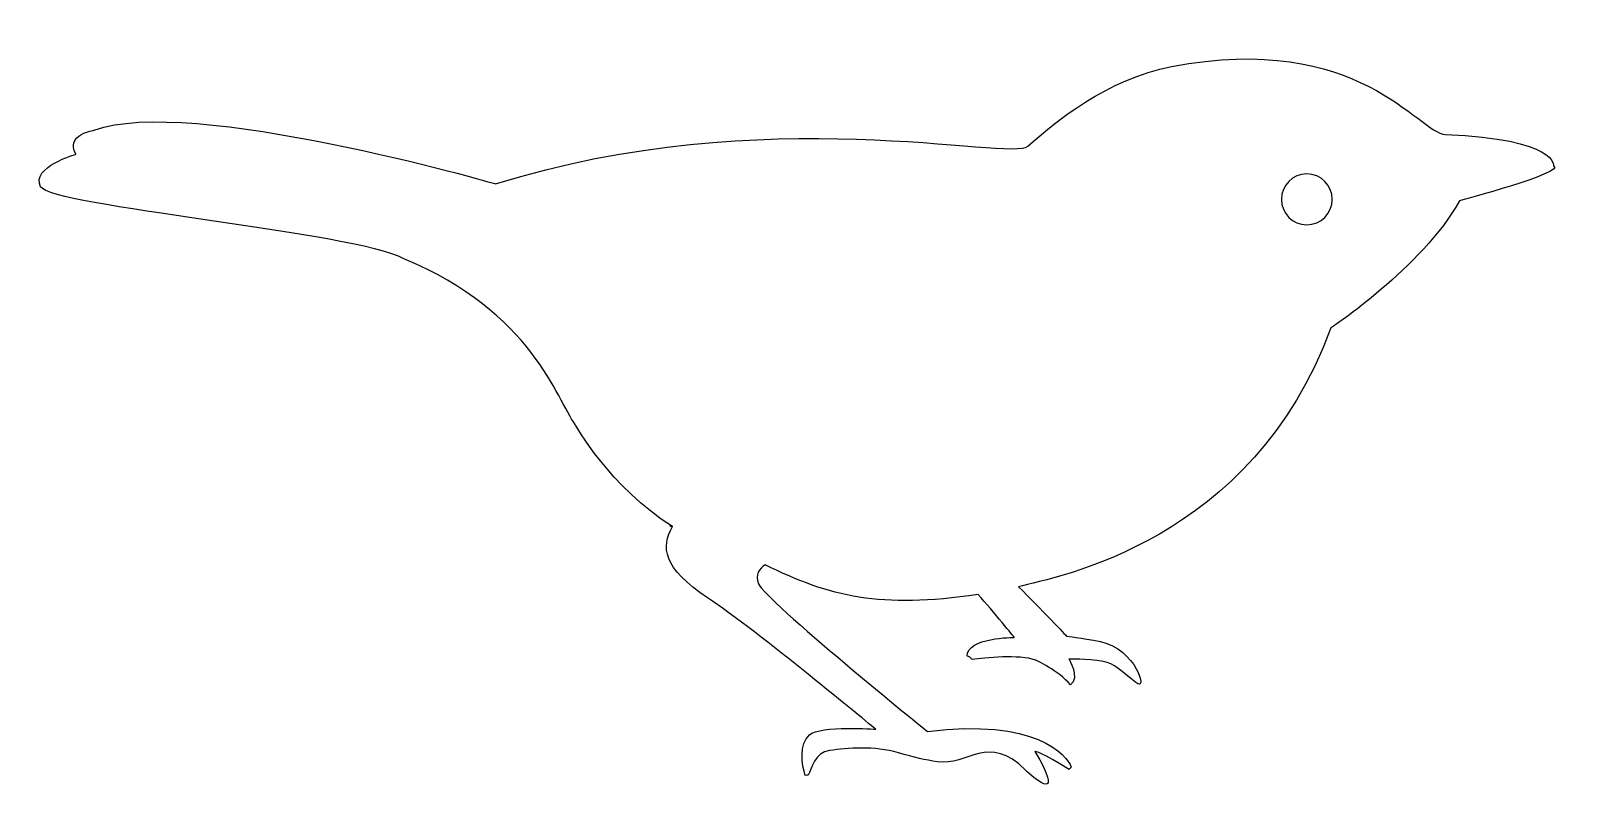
# Model space of a CAD drawing. Header units: centimetres. Extents: x -22.1 to 22.2, y -10.5 to 11.3.
import ezdxf

# ---------------------------------------------------------------- set-up
doc = ezdxf.new("R2010")
doc.units = ezdxf.units.CM
doc.header["$MEASUREMENT"] = 0
doc.layers.add('Layer 1', color=7, linetype='Continuous')

msp = doc.modelspace()

# ---------------------------------------------------------------- linework, layer by layer
at = {"layer": 'Layer 1'}
for points, knots in [([(18.71719, 8.27527), (17.94813, 8.30795), (16.23283, 11.26906), (10.81514, 10.23377), (10.81514, 10.23377), (8.96541, 9.88063), (7.44239, 8.62912), (6.66721, 7.93544), (6.66721, 7.93544), (6.16998, 7.49054), (-0.90815, 9.28193), (-8.70093, 6.84721), (-8.70093, 6.84721), (-8.70093, 6.84721), (-17.55458, 9.41764), (-20.2883, 8.39772), (-20.2883, 8.39772), (-20.2883, 8.39772), (-21.14502, 8.27524), (-20.81853, 7.70404), (-20.81853, 7.70404), (-20.81853, 7.70404), (-22.12433, 7.33685), (-21.83868, 6.76567), (-21.83868, 6.76567), (-21.55301, 6.19438), (-12.78091, 5.45998), (-11.35287, 4.6848), (-11.35287, 4.6848), (-7.6265, 3.13439), (-6.94663, 0.63218), (-6.40249, -0.10217), (-6.40249, -0.10217), (-6.40249, -0.10217), (-5.3994, -1.92094), (-3.59042, -3.04997), (-3.59042, -3.04997), (-3.59042, -3.04997), (-3.77372, -2.98372), (-3.59042, -3.04997), (-3.59042, -3.04997), (-3.93364, -3.63068), (-3.87932, -4.24144), (-2.5808, -5.10734), (-2.5808, -5.10734), (-1.11207, -6.08654), (2.0705, -8.73848), (2.27452, -8.90181), (2.27452, -8.90181), (2.27452, -8.90181), (0.68326, -8.77933), (0.35682, -9.06498), (0.35682, -9.06498), (0.063, -9.32189), (0.13356, -9.93617), (0.23953, -10.23611), (0.23953, -10.23611), (0.26726, -10.22828), (0.29462, -10.22603), (0.32335, -10.22637), (0.32335, -10.22637), (0.41109, -10.05823), (0.52203, -9.56864), (0.94158, -9.51382), (0.94158, -9.51382), (1.45836, -9.44561), (2.23084, -9.37663), (2.92723, -9.58163), (2.92723, -9.58163), (3.38964, -9.71778), (3.70979, -9.78959), (4.04245, -9.84015), (4.04245, -9.84015), (4.94002, -9.97599), (5.52467, -8.99679), (6.59909, -10.08497), (6.59909, -10.08497), (6.69974, -10.18678), (7.04825, -10.49018), (7.1921, -10.4842), (7.1921, -10.4842), (7.31143, -10.47909), (7.29015, -10.2615), (6.87116, -9.54051), (6.87116, -9.54051), (6.87129, -9.54051), (7.08862, -9.56697), (7.85366, -10.06714), (7.85366, -10.06714), (7.87073, -10.04066), (7.8912, -10.01838), (7.91605, -9.99745), (7.91605, -9.99745), (7.79461, -9.64431), (6.87862, -8.56817), (3.77024, -8.96962), (3.77024, -8.96962), (3.77037, -8.96962), (-0.94876, -5.14814), (-1.11209, -4.6993), (-1.11209, -4.6993), (-1.20874, -4.43321), (-1.0959, -4.26382), (-0.91924, -4.1555), (-0.91924, -4.1555), (0.96883, -5.07995), (2.38564, -5.42656), (5.22759, -5.01291), (5.22759, -5.01291), (5.68058, -5.50948), (6.2728, -6.2497), (6.2728, -6.2497), (6.2728, -6.2497), (6.2728, -6.2497), (4.90898, -6.2497), (4.90811, -6.78834), (4.90811, -6.78834), (4.96068, -6.80099), (5.01384, -6.83718), (5.05612, -6.88523), (5.05612, -6.88523), (5.41392, -6.84046), (6.41981, -6.73595), (6.88492, -6.90253), (6.88492, -6.90253), (6.88492, -6.90253), (7.55529, -7.20344), (7.89875, -7.62288), (7.89875, -7.62288), (8.1768, -7.4055), (7.85044, -6.87504), (7.85044, -6.87504), (7.85044, -6.87504), (7.85044, -6.87504), (8.3537, -6.86171), (8.84324, -6.94333), (8.84324, -6.94333), (9.15759, -6.99548), (9.3737, -7.22897), (9.78169, -7.55523), (9.78169, -7.55523), (10.15478, -7.85368), (9.78169, -6.57617), (8.76169, -6.37201), (8.76169, -6.37201), (8.19604, -6.2585), (7.78249, -6.20884), (7.78249, -6.20884), (7.78249, -6.20884), (7.78249, -6.20884), (7.02446, -5.41895), (6.39766, -4.78443), (6.39766, -4.78443), (7.48676, -4.51482), (13.15448, -3.48871), (15.4122, 2.6856), (15.4122, 2.6856), (15.4122, 2.6856), (18.0643, 4.44013), (19.12505, 6.3577), (19.12505, 6.3577), (19.12505, 6.3577), (22.23928, 7.18762), (21.84494, 7.36425), (21.84494, 7.36425), (21.84499, 7.36425), (21.96747, 8.13946), (18.71719, 8.27527)], [0, 0, 0, 0, 0.02325581, 0.02325581, 0.02325581, 0.02325581, 0.04651163, 0.04651163, 0.04651163, 0.04651163, 0.06976744, 0.06976744, 0.06976744, 0.06976744, 0.09302326, 0.09302326, 0.09302326, 0.09302326, 0.11627907, 0.11627907, 0.11627907, 0.11627907, 0.13953488, 0.13953488, 0.13953488, 0.13953488, 0.1627907, 0.1627907, 0.1627907, 0.1627907, 0.18604651, 0.18604651, 0.18604651, 0.18604651, 0.20930233, 0.20930233, 0.20930233, 0.20930233, 0.23255814, 0.23255814, 0.23255814, 0.23255814, 0.25581395, 0.25581395, 0.25581395, 0.25581395, 0.27906977, 0.27906977, 0.27906977, 0.27906977, 0.30232558, 0.30232558, 0.30232558, 0.30232558, 0.3255814, 0.3255814, 0.3255814, 0.3255814, 0.34883721, 0.34883721, 0.34883721, 0.34883721, 0.37209302, 0.37209302, 0.37209302, 0.37209302, 0.39534884, 0.39534884, 0.39534884, 0.39534884, 0.41860465, 0.41860465, 0.41860465, 0.41860465, 0.44186047, 0.44186047, 0.44186047, 0.44186047, 0.46511628, 0.46511628, 0.46511628, 0.46511628, 0.48837209, 0.48837209, 0.48837209, 0.48837209, 0.51162791, 0.51162791, 0.51162791, 0.51162791, 0.53488372, 0.53488372, 0.53488372, 0.53488372, 0.55813953, 0.55813953, 0.55813953, 0.55813953, 0.58139535, 0.58139535, 0.58139535, 0.58139535, 0.60465116, 0.60465116, 0.60465116, 0.60465116, 0.62790698, 0.62790698, 0.62790698, 0.62790698, 0.65116279, 0.65116279, 0.65116279, 0.65116279, 0.6744186, 0.6744186, 0.6744186, 0.6744186, 0.69767442, 0.69767442, 0.69767442, 0.69767442, 0.72093023, 0.72093023, 0.72093023, 0.72093023, 0.74418605, 0.74418605, 0.74418605, 0.74418605, 0.76744186, 0.76744186, 0.76744186, 0.76744186, 0.79069767, 0.79069767, 0.79069767, 0.79069767, 0.81395349, 0.81395349, 0.81395349, 0.81395349, 0.8372093, 0.8372093, 0.8372093, 0.8372093, 0.86046512, 0.86046512, 0.86046512, 0.86046512, 0.88372093, 0.88372093, 0.88372093, 0.88372093, 0.90697674, 0.90697674, 0.90697674, 0.90697674, 0.93023256, 0.93023256, 0.93023256, 0.93023256, 0.95348837, 0.95348837, 0.95348837, 0.95348837, 1, 1, 1, 1]), ([(14.71865, 5.66401), (14.31288, 5.66401), (13.98427, 5.9931), (13.98427, 6.39839), (13.98427, 6.39839), (13.98427, 6.80415), (14.31288, 7.13287), (14.71865, 7.13287), (14.71865, 7.13287), (15.12436, 7.13287), (15.45313, 6.80415), (15.45313, 6.39839), (15.45313, 6.39839), (15.45313, 5.9931), (15.12436, 5.66401), (14.71865, 5.66401), (14.71865, 5.66401), (14.71865, 5.66401), (14.71865, 5.66401), (14.71865, 5.66401)], [0, 0, 0, 0, 0.16666667, 0.16666667, 0.16666667, 0.16666667, 0.33333333, 0.33333333, 0.33333333, 0.33333333, 0.5, 0.5, 0.5, 0.5, 0.66666667, 0.66666667, 0.66666667, 0.66666667, 1, 1, 1, 1])]:
    msp.add_open_spline(points, degree=3, knots=knots, dxfattribs=at)

doc.saveas('drawing.dxf')
